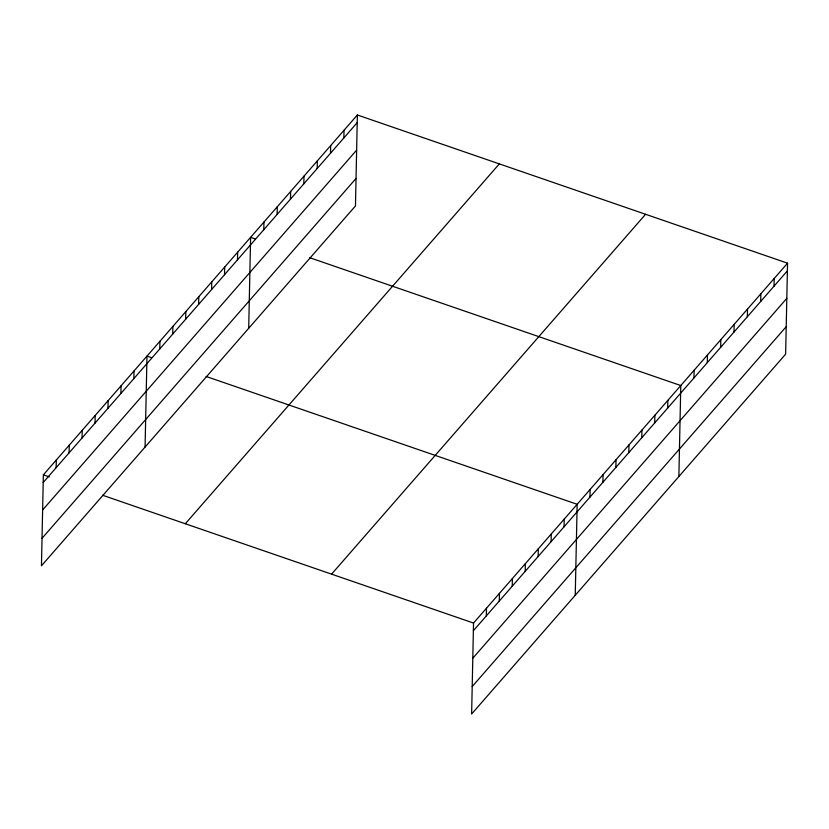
<?xml version="1.0" encoding="UTF-8"?>
<svg xmlns="http://www.w3.org/2000/svg" width="829" height="829" viewBox="0 0 829 829"><rect width="100%" height="100%" fill="white"/><g stroke="black" fill="none" stroke-linecap="round" stroke-linejoin="round"><path stroke-width="1.24" d="M357.372 114.982L43.357 474.851L41.45 565.813L355.465 205.944L357.372 114.982L787.55 263.187L785.643 354.149L471.628 714.018L473.535 623.056L787.55 263.187M56.144 467.67L56.31 460.002M69.097 452.821L69.263 445.163M82.05 437.981L82.216 430.313M95.003 423.132L95.169 415.474M107.957 408.293L108.122 400.625M120.91 393.443L121.075 385.786M133.863 378.604L134.029 370.936M145.075 447.059L146.982 356.087L151.707 357.724M159.769 348.916L159.935 341.247M172.722 334.066L172.888 326.398M185.675 319.227L185.841 311.559M198.628 304.378L198.794 296.709M211.582 289.539L211.747 281.87M224.535 274.689L224.7 267.021M237.488 259.85L237.654 252.182M248.7 328.294L250.607 237.332L255.332 238.97M263.788 229.706L263.954 222.037M277.135 214.41L277.3 206.742M290.482 199.115L290.637 191.447M303.828 183.82L303.984 176.162M317.175 168.525L317.331 160.867M330.522 153.241L330.678 145.572M343.859 137.946L344.025 130.277M486.333 615.874L486.488 608.217M499.286 601.035L499.441 593.367M512.239 586.186L512.395 578.528M525.192 571.347L525.348 563.679M538.145 556.497L538.301 548.839M551.098 541.658L551.254 533.99M564.052 526.809L564.207 519.141M575.253 595.263L577.16 504.301L206.131 376.47M589.958 497.12L590.113 489.452M602.911 482.281L603.066 474.613M615.864 467.432L616.02 459.763M628.817 452.593L628.973 444.924M641.77 437.743L641.926 430.075M654.723 422.904L654.879 415.236M667.677 408.055L667.832 400.386M678.878 476.509L680.785 385.547L309.756 257.715M693.966 377.92L694.132 370.252M707.313 362.625L707.479 354.957M720.66 347.33L720.826 339.662M734.007 332.035L734.173 324.367M747.354 316.74L747.509 309.072M760.701 301.445L760.856 293.777M774.048 286.15L774.203 278.482M43.191 482.519L357.206 122.651M42.621 510.001L356.636 150.132M42.03 538.322L356.035 178.453M185.313 523.762L499.327 163.893M331.579 574.145L645.594 214.276M473.38 630.724L787.395 270.855M472.799 658.216L786.814 298.347M472.209 686.536L786.224 326.667M43.357 474.851L49.274 476.882M102.506 495.224L473.535 623.056"/></g></svg>
